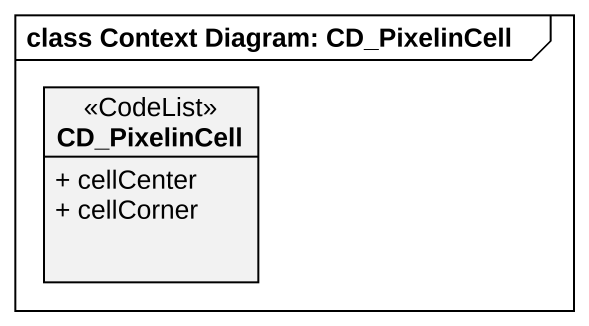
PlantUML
@startuml
mainframe class Context Diagram: CD_PixelinCell
hide circle
hide empty members
skinparam classAttributeIconSize 0
class CD_PixelinCell <<CodeList>> {
  + cellCenter
  + cellCorner
}
@enduml
